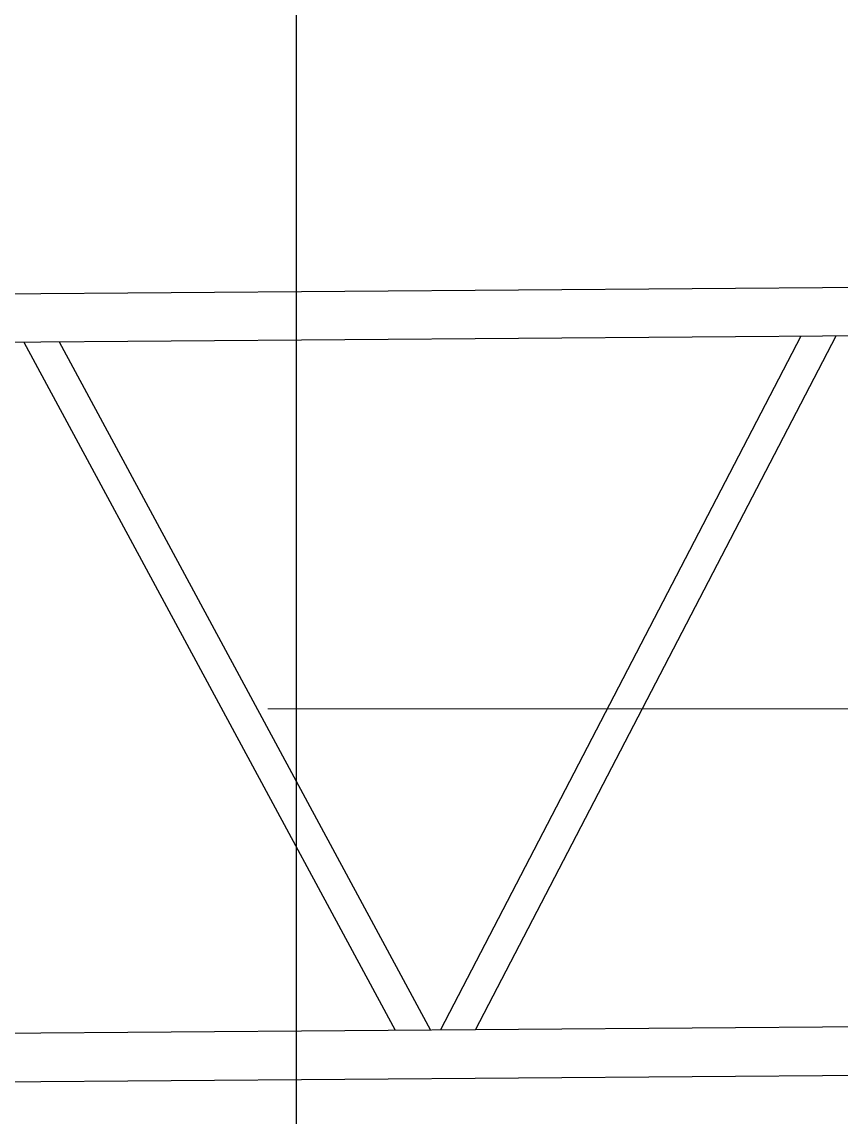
# Model space of a CAD drawing. Header units: millimetres. Extents: x -2078669 to -1085629, y -5987148 to 310365.
# Drawn here: x -1690590 to -1688873, y -654809 to -652513 of the extents above; entities that cross this region are included whole.
import ezdxf

# ---------------------------------------------------------------- set-up
doc = ezdxf.new("R2010")
doc.units = ezdxf.units.MM
doc.header["$LTSCALE"] = 500
doc.linetypes.add('SXF_一点短鎖線', pattern=[9.25, 6, -1.5, 0.25, -1.5])
for name, color, linetype, lineweight in [('D-BMK', 2, 'SXF_一点短鎖線', 13), ('D-BYP-STR8', 5, 'Continuous', 25), ('D-BYP-STRA', 1, 'Continuous', 25), ('D-BYP-STRB', 5, 'Continuous', 25)]:
    doc.layers.add(name, color=color, linetype=linetype, lineweight=lineweight)

msp = doc.modelspace()

# ---------------------------------------------------------------- linework, layer by layer
at = {"layer": 'D-BMK', "linetype": 'SXF_一点短鎖線'}
msp.add_line((-1622324.6, -653952.7), (-1736237.2, -653952.7), dxfattribs=at)
at = {"layer": 'D-BYP-STR8'}
msp.add_circle((-1675490.1, -653805.4), 16000, dxfattribs=at)
at = {"layer": 'D-BYP-STRA'}
msp.add_line((-1690014.5, -660852.7), (-1690014.5, -647052.7), dxfattribs=at)
at = {"layer": 'D-BYP-STRB', "linetype": 'Continuous'}
for p, q in [((-1690689.7, -653083.4), (-1681887.9, -653015.2)), ((-1690688.9, -653185), (-1686608, -653153.4)), ((-1690585.4, -653184.2), (-1689807.1, -654626.6)), ((-1690511.8, -653183.7), (-1689733.6, -654626.1)), ((-1688956.8, -653171.6), (-1689712.6, -654625.9)), ((-1689639, -654625.3), (-1688883.2, -653171)), ((-1686596.8, -654601.8), (-1690677.6, -654633.4)), ((-1690676.9, -654735), (-1681875.1, -654666.7))]:
    msp.add_line(p, q, dxfattribs=at)

doc.saveas('drawing.dxf')
